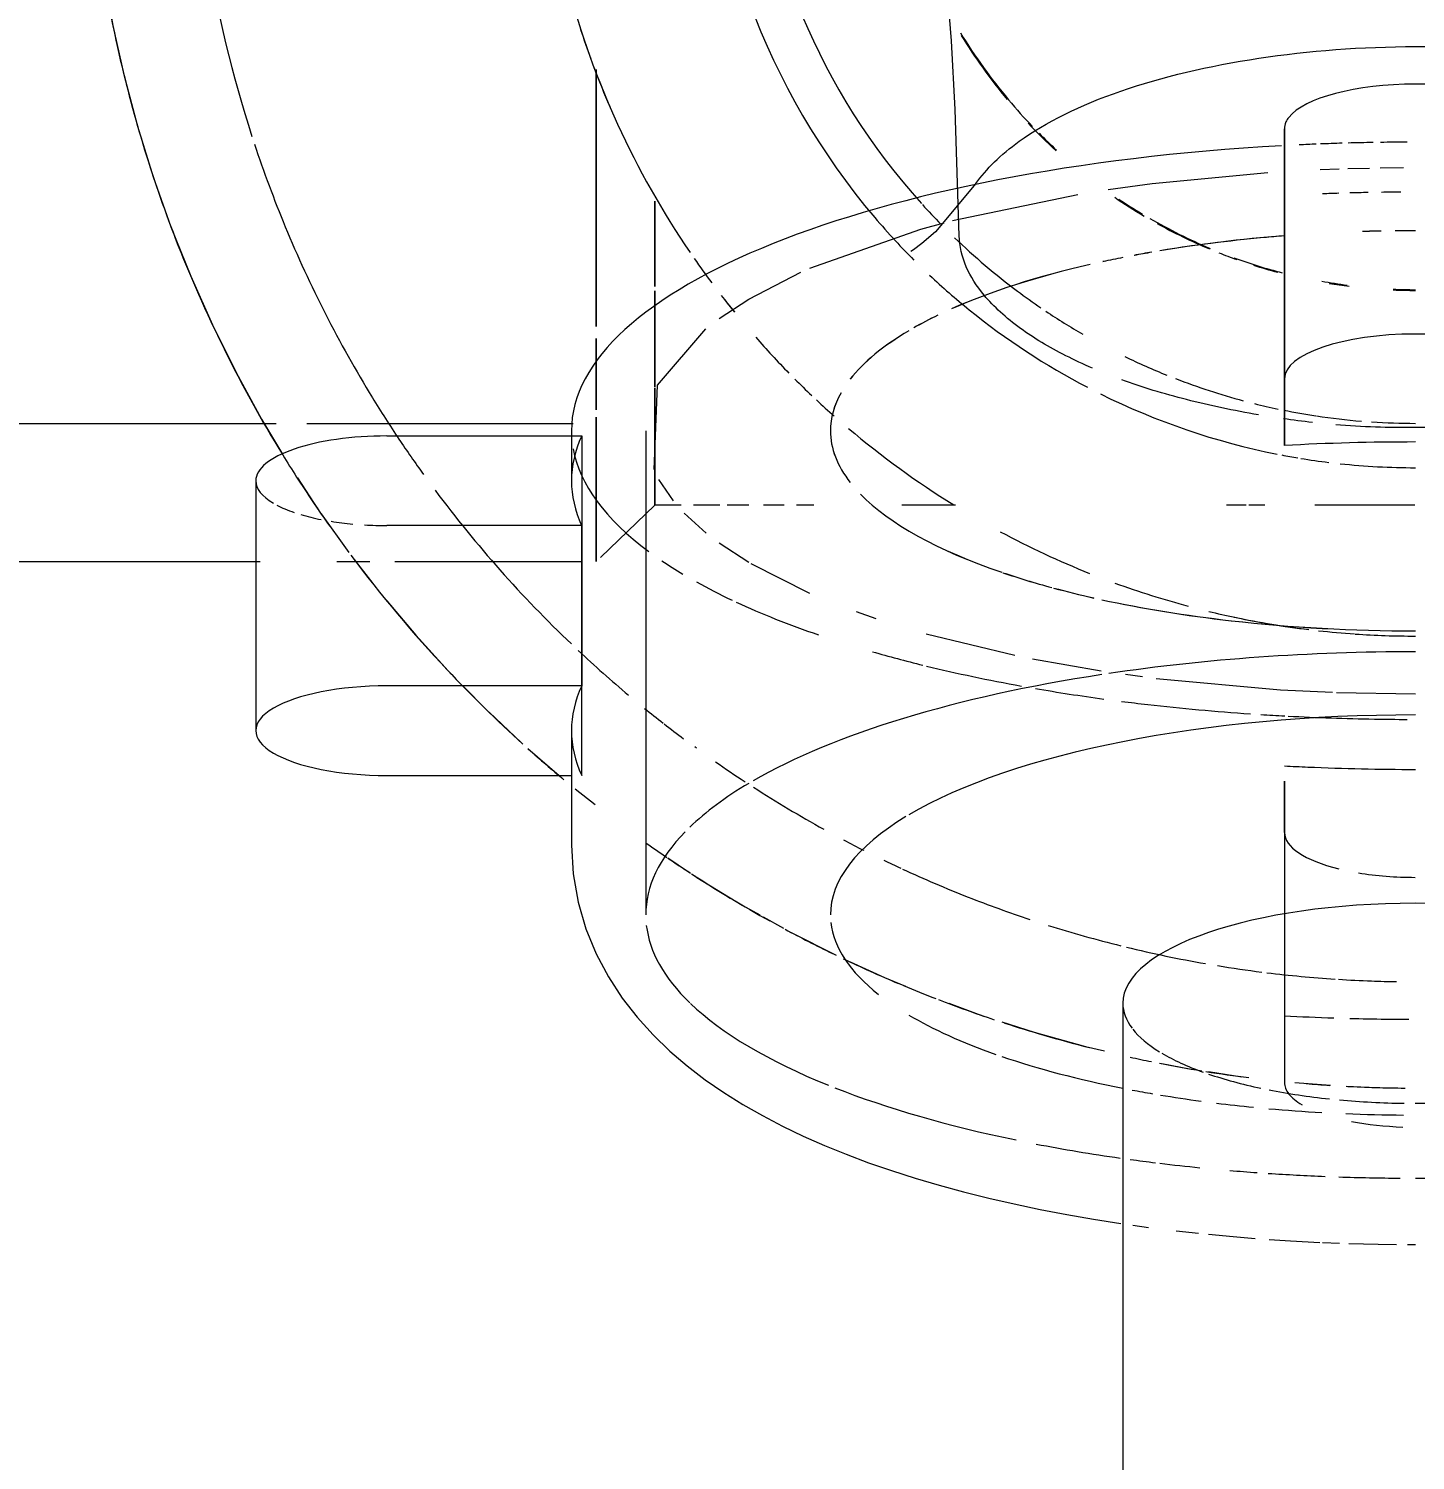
# Model space of a CAD drawing. Header units: metres. Extents: x -24.8 to 3.4, y -2.1 to 25.8.
# Drawn here: x -7.89866 to -7.87258, y 0.268 to 0.29492 of the extents above; entities that cross this region are included whole.
import ezdxf

# ---------------------------------------------------------------- set-up
doc = ezdxf.new("R2010")
doc.units = ezdxf.units.M
for name, color, linetype, lineweight in [('A-ANNO-DIMS', 7, 'Continuous', 5), ('A-ANNO-DIMS-25', 7, 'Continuous', 5), ('P-PIPE', 7, 'Continuous', 5), ('P-SANR-FIXT', 7, 'Continuous', 5)]:
    doc.layers.add(name, color=color, linetype=linetype, lineweight=lineweight)
doc.styles.add('Century Gothic_4', font='GOTHIC.TTF', dxfattribs={"height": 0.025})
doc.dimstyles.new('Setores_1_mm_1', dxfattribs={"dimscale": 0.3048, "dimtxt": 0.02610420674293815, "dimasz": 0.2604166666666666, "dimexe": 0.1968503937007874, "dimexo": 0.1230314960629921, "dimgap": 0.1435367454068242, "dimtad": 1, "dimrnd": 0.01, "dimzin": 0, "dimdsep": 46, "dimtxsty": 'Century Gothic_4', "dimblk1": 'OBLIQUE', "dimblk2": 'OBLIQUE', "dimsah": 1, "dimcen": 0.09, "dimazin": 0, "dimtfac": 1, "dimtdec": 4, "dimtix": 1, "dimtmove": 0, "dimatfit": 3, "dimfxl": 1, "dimtvp": 1, "dimtolj": 1, "dimtzin": 0, "dimarcsym": 2})

# ---------------------------------------------------------------- blocks, each defined once
blk = doc.blocks.new('Joelho 45_90 - Agua Fria_Soldavel - MEP - Tigre - Standard-V52-AA')
at = {"layer": 'P-PIPE', "color": 253, "true_color": 0xa6a6a6}
for p, q in [((33.41659645895918, 0.2941540494761463), (33.41659645895918, 0.2893226876040837)), ((33.41659645895918, 0.2893226876040835), (33.41659645895918, 0.2941540494761463)), ((33.41769645895918, 0.2900722207921411), (33.41769645895918, 0.2916792410051038)), ((33.41769645895918, 0.291679241005106), (33.41769645895918, 0.2900722207921431)), ((33.41769645895918, 0.2895611332482277), (33.41769645895918, 0.2899919817138033)), ((33.41769645895918, 0.2899919817138058), (33.41769645895918, 0.2895611332482297)), ((33.41659645895918, 0.289096226991282), (33.41659645895918, 0.2877545298028175)), ((33.41659645895918, 0.2877545298028172), (33.41659645895918, 0.2890962269912818)), ((33.41171480421773, 0.2849000000000016), (33.41233786012734, 0.2849000000000016))]:
    blk.add_line(p, q, dxfattribs=at)
at = {"layer": 'P-PIPE', "color": 254, "true_color": 0xdfdfdf}
for p, q in [((33.41769645895918, 0.2881796621759977), (33.41769645895918, 0.2895611332482277)), ((33.41769645895918, 0.2895611332482297), (33.41769645895918, 0.2881796621759981)), ((33.41659645895918, 0.2876178168882043), (33.41659645895918, 0.2849000000000008)), ((33.41659645895918, 0.2869230164028554), (33.41659645895918, 0.287617816888204)), ((33.41659645895918, 0.2849000000000004), (33.41659645895918, 0.2869230164028554)), ((33.41667766712655, 0.2849782551430873), (33.41769548120808, 0.2859590578034668)), ((33.41281064076404, 0.2849000000000016), (33.41632092354955, 0.2849000000000016))]:
    blk.add_line(p, q, dxfattribs=at)
at = {"layer": 'P-PIPE', "color": 7, "true_color": 0xf3f3f3}
for p, q in [((33.41769645895918, 0.2859600000000001), (33.41769645895918, 0.2881645454463929)), ((33.41769645895918, 0.2881645454463934), (33.41769645895918, 0.2859600000000003)), ((33.41892077521374, 0.2859600000000009), (33.41842253409374, 0.2859600000000009)), ((33.41946459408683, 0.2859600000000009), (33.41905638861263, 0.2859600000000009)), ((33.42012698910267, 0.2859600000000009), (33.41973754483029, 0.2859600000000009)), ((33.42068857188145, 0.2859600000000009), (33.42035749381651, 0.2859600000000009))]:
    blk.add_line(p, q, dxfattribs=at)
at = {"layer": 'P-PIPE', "color": 7, "true_color": 0xfafafa}
for p, q in [((33.42881574883734, 0.2859600000000009), (33.42844728088591, 0.2859600000000009)), ((33.42916642829694, 0.2859600000000009), (33.42886435600096, 0.2859600000000009))]:
    blk.add_line(p, q, dxfattribs=at)
at = {"layer": 'P-PIPE', "color": 7, "true_color": 0xfdfdfd}
blk.add_line((33.43198502048444, 0.2859600000000009), (33.43195072335933, 0.2859600000000009), dxfattribs=at)
at = {"layer": 'P-PIPE'}
blk.add_line((33.4038964589592, 0.2849000000000016), (33.41027749141438, 0.2849000000000016), dxfattribs=at)
at = {"layer": 'P-PIPE', "color": 7, "true_color": 0xf3f3f3, "flags": 128}
blk.add_lwpolyline([(33.41819230941513, 0.2859600000000009), (33.41785084343313, 0.2859600000000009), (33.4176964589592, 0.2859600000000009)], dxfattribs=at)
at = {"layer": 'P-PIPE', "color": 7, "true_color": 0xfafafa, "flags": 128}
for points in [[(33.42335010278751, 0.2859600000000009), (33.42287817484821, 0.2859600000000009), (33.42234104582667, 0.2859600000000009)], [(33.43195072335933, 0.2859600000000009), (33.4318936224519, 0.2859600000000009), (33.43181380911147, 0.2859600000000009), (33.43171141102233, 0.2859600000000009), (33.43158659199958, 0.2859600000000009), (33.43143955172704, 0.2859600000000009), (33.43127052543777, 0.2859600000000009), (33.43107978353779, 0.2859600000000009), (33.43086763117343, 0.2859600000000009), (33.43063440774324, 0.2859600000000009), (33.43038048635494, 0.2859600000000009), (33.43010627322858, 0.2859600000000009)]]:
    blk.add_lwpolyline(points, dxfattribs=at)
at = {"layer": 'P-PIPE', "color": 253, "true_color": 0xa6a6a6}
for centre, radius, start, end in [((33.43199645895919, 0.3000000000000003), 0.01249999999999812, 145.9886962483972, 222.0166726825062), ((33.43199645895918, 0.3000000000000003), 0.01650000000000498, 194.9999999999994, 214.2540362706084), ((33.43199645895918, 0.3000000000000009), 0.016500000000002, 197.9766967579425, 200.000000000002), ((33.43199645895918, 0.3000000000000009), 0.01649999999999443, 200.6284247987232, 203.3537822828753), ((33.43199645895918, 0.3000000000000003), 0.0165000000000037, 214.734845817306, 216.6915507749978)]:
    blk.add_arc(centre, radius, start, end, dxfattribs=at)
at = {"layer": 'P-PIPE', "color": 254, "true_color": 0xdfdfdf}
for centre, radius, start, end in [((33.43199645895919, 0.3000000000000003), 0.01250000000000118, 222.1360831662373, 224.4528378575899), ((33.43199645895918, 0.3000000000000003), 0.01649999999999611, 217.7189238219201, 219.0997700098823), ((33.43199645895918, 0.3000000000000009), 0.01649999999999595, 217.8997401072857, 219.1127801004623)]:
    blk.add_arc(centre, radius, start, end, dxfattribs=at)
at = {"layer": 'P-PIPE', "color": 7, "true_color": 0xf3f3f3}
for centre, radius, start, end in [((33.43199645895919, 0.3000000000000003), 0.01249999999999666, 226.1152426320847, 233.2373554509434), ((33.43199645895918, 0.3000000000000003), 0.01650000000000519, 221.2593565821869, 224.4493131726637), ((33.43199645895918, 0.3000000000000003), 0.01650000000000451, 224.999999999991, 226.5354890474518), ((33.43199645895918, 0.3000000000000003), 0.01650000000000734, 226.9621057190153, 228.5346232736026)]:
    blk.add_arc(centre, radius, start, end, dxfattribs=at)
at = {"layer": 'P-PIPE', "color": 7, "true_color": 0xfafafa}
for centre, radius, start, end in [((33.43199645895919, 0.3000000000000003), 0.01249999999999849, 233.2373554509474, 235.7230782671008), ((33.43199645895919, 0.3000000000000003), 0.01249999999999681, 236.2245998028882, 239.9999999999878), ((33.43199645895919, 0.3000000000000003), 0.01250000000000429, 244.0896678036624, 248.0629142058178), ((33.43199645895919, 0.3000000000000003), 0.01249999999999727, 248.8623541796533, 255.0000000000017), ((33.43199645895919, 0.3000000000000003), 0.01249999999999996, 256.005828638717, 258.0806150056916), ((33.43199645895919, 0.3000000000000003), 0.01249999999999894, 258.5795550755515, 261.3798156742999), ((33.43199645895919, 0.3000000000000003), 0.01250000000000347, 261.4484492120973, 265.3630028462251), ((33.43199645895918, 0.3000000000000003), 0.01650000000000299, 229.7573526448014, 238.2602028269336), ((33.43199645895919, 0.3000000000000003), 0.01250000000000284, 266.2259941677397, 269.9999999999996), ((33.43199645895918, 0.3000000000000003), 0.01649999999999934, 241.7698932882712, 248.2078982312268), ((33.43199645895918, 0.3000000000000003), 0.01650000000000156, 249.9799034672253, 254.9999999999813), ((33.43199645895918, 0.3000000000000003), 0.01649999999999056, 256.3860640343844, 258.1193587381529), ((33.43199645895918, 0.3000000000000009), 0.01649999999999557, 258.0773771844363, 260.0000000000053), ((33.43199645895918, 0.3000000000000003), 0.01649999999999536, 258.1326916146517, 263.0212177853245), ((33.43199645895918, 0.3000000000000009), 0.01650000000000081, 260.0606445024828, 262.8784923290004), ((33.43199645895918, 0.3000000000000003), 0.01649999999998726, 263.6659445032347, 266.0245992905492)]:
    blk.add_arc(centre, radius, start, end, dxfattribs=at)
at = {"layer": 'P-PIPE', "color": 7, "true_color": 0xfdfdfd}
blk.add_arc((33.43199645895918, 0.3000000000000003), 0.01649999999999085, 266.0748483709433, 269.9999999973349, dxfattribs=at)
blk = doc.blocks.new('Celite_One_Torneira de Parede para Tanque e Jardim_B5007CKCR3 - Torneira de parede - B5007CKCR3-765235-AA')
at = {"layer": 'P-SANR-FIXT'}
for p, q in [((33.42953326841754, 0.2930354517699468), (33.42953326841754, 0.2883369886660166)), ((33.42953326841753, 0.2883369886660174), (33.42953326841753, 0.2870836446383532)), ((33.41265675077364, 0.287262629947096), (33.41632092354953, 0.287262629947096)), ((33.41612874964176, 0.2873602182536214), (33.41612874964176, 0.2864205256328345)), ((33.41632092354953, 0.287262629947096), (33.41632092354953, 0.2825641668431665)), ((33.41752524268081, 0.2873590674740188), (33.41752524268081, 0.2782555791451754)), ((33.41019356023198, 0.2864201691649954), (33.41019356023198, 0.2817217060610673)), ((33.41632092354953, 0.2825641668431665), (33.41265675077363, 0.2825641668431665)), ((33.41612874964175, 0.2817220625289064), (33.41612874964175, 0.2795677191759879)), ((33.41265675077364, 0.2808792452789662), (33.41612874966309, 0.2808792452789663)), ((33.42649545558537, 0.2765949636187716), (33.42649545558537, 0.2507594920349466))]:
    blk.add_line(p, q, dxfattribs=at)
at = {"layer": 'P-SANR-FIXT', "color": 253, "true_color": 0xa6a6a6}
for p, q in [((33.42953326841753, 0.2917821077422826), (33.42953326841753, 0.2930354517699469)), ((33.42329125765717, 0.2913117920719155), (33.42564811532808, 0.2918042967209599)), ((33.42953326841753, 0.2870836446383532), (33.42953326841753, 0.2917821077422826)), ((33.41097538688717, 0.286475666445126), (33.41136306858645, 0.2858839381651325)), ((33.4114251555028, 0.2857969706163717), (33.41194406501209, 0.2850701139659479)), ((33.41632092354954, 0.2855777083828958), (33.41265675077363, 0.2855777083828957)), ((33.41201923014974, 0.284973264768884), (33.4123937355048, 0.2844907200138361)), ((33.41408607060671, 0.2825641668431671), (33.41453753358058, 0.2821078032254166)), ((33.4163212510795, 0.2808792452789663), (33.41632125107949, 0.2825641668431675)), ((33.41457879122552, 0.2820660977275202), (33.41519158828074, 0.2814943059866196)), ((33.41530988831317, 0.2813839220007384), (33.41589609851556, 0.2808792452789656)), ((33.41619681703246, 0.2806290514683057), (33.41657256642007, 0.2803308751104621)), ((33.42668286354077, 0.2724230743638764), (33.42697665750777, 0.2723816749883787)), ((33.42750183339189, 0.2723159437931194), (33.42791789750791, 0.2722702339154545)), ((33.43025006122431, 0.2720970953621483), (33.4305719508373, 0.2720848469840599)), ((33.43184861386475, 0.2720590287557681), (33.43199650645388, 0.2720587539478336))]:
    blk.add_line(p, q, dxfattribs=at)
at = {"layer": 'P-SANR-FIXT', "color": 254, "true_color": 0xdfdfdf}
for p, q in [((33.43020798494998, 0.2922711782036517), (33.43056138176, 0.292284771624028)), ((33.43072743346977, 0.2922901042181604), (33.43113372795339, 0.2923003282021139)), ((33.43133707687484, 0.2923039475319399), (33.43177522927601, 0.2923083705638824)), ((33.41804705162316, 0.286041491467422), (33.41777448063666, 0.2864441963249427)), ((33.41866161293223, 0.2854355963003557), (33.41824963868819, 0.2858119889108008)), ((33.41632125107949, 0.2825641668431675), (33.41632125107949, 0.2855777083828958)), ((33.41946332095909, 0.2848844042717932), (33.41890837311198, 0.2852467287255624)), ((33.42061132668596, 0.284302990828134), (33.41950764549973, 0.2848583338340801)), ((33.41793946556594, 0.2793317372014111), (33.41835128695257, 0.279055524650056)), ((33.41973410797693, 0.2782195681714817), (33.42011345478926, 0.2780069804481915)), ((33.42024806613779, 0.2779333344503302), (33.42110439780228, 0.2774974889455971))]:
    blk.add_line(p, q, dxfattribs=at)
at = {"layer": 'P-SANR-FIXT', "color": 7, "true_color": 0xfafafa}
for p, q in [((33.42185785855382, 0.2838260568056101), (33.42148667813464, 0.2839553340586649)), ((33.42446665020724, 0.2831325942301642), (33.42280098378436, 0.2835365627943586)), ((33.42608637684728, 0.2828412157084918), (33.42479759473565, 0.2830657152609533)), ((33.42686383674148, 0.2827311653721236), (33.42654372806689, 0.2827742876645504)), ((33.429462805709, 0.2824855657309099), (33.42712050802942, 0.2826987353897732)), ((33.4304354991888, 0.2824380479773972), (33.42946314698312, 0.2824855449913685)), ((33.43199645895916, 0.2824090986834618), (33.43051369657807, 0.2824352232988139)), ((33.41847739815647, 0.2813926091293851), (33.41844673304573, 0.2814149272890955)), ((33.42723231586455, 0.2754632199564143), (33.4277472803867, 0.2753637567502962)), ((33.4297296683476, 0.2751029788865659), (33.43040085449686, 0.2750553818252948)), ((33.43072709683586, 0.2750322464006191), (33.43172655603275, 0.275001456994258))]:
    blk.add_line(p, q, dxfattribs=at)
at = {"layer": 'P-SANR-FIXT', "color": 7, "true_color": 0xf3f3f3}
for p, q in [((33.42953535262063, 0.2807728929620849), (33.42953535262064, 0.2763603684145441)), ((33.42953535262064, 0.2798055993994931), (33.42953535262064, 0.2807728929620848)), ((33.42137227824387, 0.277374375060186), (33.42201297072405, 0.2770799222807127)), ((33.42201297072405, 0.2770799222807127), (33.42241177965916, 0.2769156185431995)), ((33.42322188340066, 0.2765949636187717), (33.42387655184824, 0.2763554000137696)), ((33.42953535262064, 0.2763603684145441), (33.42953535262064, 0.2751071362955637)), ((33.42810636828884, 0.2753091934036614), (33.42873586624074, 0.2752135412952165))]:
    blk.add_line(p, q, dxfattribs=at)
at = {"layer": 'P-SANR-FIXT', "flags": 128}
for points in [[(33.4069964589592, 0.3000000000000079), (33.40701645629268, 0.2990002666453444), (33.40707641630163, 0.298002132650779), (33.40717624306286, 0.2970071948177857), (33.40731577687481, 0.2960170448346522), (33.40749479451317, 0.2950332667301313), (33.4077130095879, 0.2940574343393281), (33.40797007300143, 0.2930911087859062), (33.40826557350714, 0.292135835984604), (33.40859903836726, 0.2911931441681309), (33.40896993410913, 0.2902645414422935), (33.40937766737871, 0.2893515133733593), (33.40982158588972, 0.2884555206114706), (33.41030097946726, 0.2875779965539149), (33.4106963518162, 0.2869184156228795)], [(33.42341848852311, 0.2910278161417985), (33.4233413793264, 0.2934037972168356), (33.42327443117306, 0.294695834483175), (33.42321215430405, 0.2954682205527345), (33.42319507270599, 0.2956183799485387), (33.42304760226986, 0.2959790354489549)], [(33.42373472142826, 0.2920073874880404), (33.42297068355936, 0.2911023675755101), (33.42271810065034, 0.2908816511960315), (33.42256177473535, 0.2907648946332573), (33.42250847357989, 0.290730104617121)], [(33.41612874964176, 0.2795677191759879), (33.41616035076986, 0.279026276745845), (33.41625287065742, 0.278498476907299), (33.41640010380752, 0.2779956657200152), (33.41659352255952, 0.2775254517912291), (33.41682409027773, 0.2770914509779433), (33.41708365034214, 0.2766939552796021), (33.41736564688183, 0.2763310040581311), (33.41766527137049, 0.2759994208962755), (33.41797926388141, 0.2756955991444264), (33.41830557687902, 0.2754159999190338), (33.4186430322121, 0.2751574166077122), (33.41899103152368, 0.2749170817315675), (33.41934933593333, 0.2746926810462428), (33.4197179093685, 0.2744823201424672), (33.42009681255613, 0.2742844713578209), (33.42048613425542, 0.2740979164177341), (33.4208859485224, 0.2739216924433544), (33.42129628953974, 0.2737550444887963), (33.42171713797644, 0.2735973853923094), (33.4221484147312, 0.2734482625776984), (33.42258997928239, 0.2733073309709698), (33.42304163082198, 0.2731743310751333), (33.42350311099579, 0.2730490712898189), (33.42397410750348, 0.2729314136729143), (33.42445425809341, 0.2728212624699685), (33.42494315467106, 0.2727185548594215), (33.42544034735716, 0.2726232534692896), (33.42594534840645, 0.2725353403110075), (33.4264576359444, 0.2724548118496076)]]:
    blk.add_lwpolyline(points, dxfattribs=at)
at = {"layer": 'P-SANR-FIXT', "color": 253, "true_color": 0xa6a6a6, "flags": 128}
for points in [[(33.42622159190725, 0.2918950051086561), (33.42704925341129, 0.2920085866236257), (33.42922101343535, 0.2922168233658189)], [(33.42061377641163, 0.2904156619668925), (33.42269755936718, 0.2911512042748972), (33.4231382701958, 0.2912720473095387)], [(33.41890661708655, 0.2894692810433019), (33.41946504510498, 0.289833967779024), (33.42044323280152, 0.29033970072344)], [(33.41768162606813, 0.2866329202099734), (33.41774543183409, 0.2882193780009837), (33.4186534932422, 0.2892751640426383)], [(33.41265675077364, 0.2841619134980248), (33.41320131573068, 0.2835153832007221), (33.41387555869068, 0.2827769638722465)], [(33.42810636828884, 0.272250628466302), (33.42856821193097, 0.2722067749262099), (33.42898173956424, 0.2721735390546779)], [(33.42924545558536, 0.2721543086529931), (33.42965170548211, 0.2721274710887607), (33.43019821697951, 0.2720990681127)], [(33.4307469994608, 0.2720781861238216), (33.4312973633989, 0.2720648370548059), (33.43164287793488, 0.2720611965104965)]]:
    blk.add_lwpolyline(points, dxfattribs=at)
at = {"layer": 'P-SANR-FIXT', "color": 254, "true_color": 0xdfdfdf, "flags": 128}
blk.add_lwpolyline([(33.4184506899398, 0.2789888541137334), (33.4184889013125, 0.2789632253798106), (33.41934095252838, 0.2784398943189256), (33.41966984910126, 0.2782555791451755)], dxfattribs=at)
at = {"layer": 'P-SANR-FIXT', "color": 7, "true_color": 0xf3f3f3, "flags": 128}
blk.add_lwpolyline([(33.42421928773999, 0.2762453112687958), (33.4248285787184, 0.2760496034927789), (33.42579207266789, 0.2757821224970518), (33.42615071629459, 0.2756978471612904)], dxfattribs=at)
at = {"layer": 'P-SANR-FIXT', "color": 254, "true_color": 0xdfdfdf}
for centre, radius, start, end in [((33.43199645895919, 0.3000000000000088), 0.02299999999999958, 179.9999999999999, 197.9999999999995), ((33.43199645895911, 0.3000000000000005), 0.01000000000000257, 211.3704770283642, 219.8587184789855), ((33.43199645895911, 0.3000000000000005), 0.01000000000000183, 223.2792411967779, 227.524945170909), ((33.43199645895919, 0.3000000000000088), 0.02299999999999686, 202.4999999999988, 211.5000000000017), ((33.43199645895919, 0.3000000000000087), 0.01333402012396506, 222.8458008911526, 224.9999999999998), ((33.43199645895919, 0.3000000000000087), 0.01333402012397302, 226.7657990821332, 231.0152561172922), ((33.43199645895919, 0.3000000000000088), 0.02299999999999916, 213.8054962832497, 215.823619418255), ((33.43199645895919, 0.3000000000000088), 0.02500000000000067, 211.5821105450512, 212.7123703633729), ((33.43199645895919, 0.3000000000000088), 0.02300000000000088, 216.7393563995725, 226.3714573530619), ((33.43199645895919, 0.3000000000000088), 0.02300000000000225, 226.8200403453913, 229.964342199297), ((33.43199645895919, 0.3000000000000088), 0.02500000000000009, 228.1549628867891, 230.1822108203173), ((33.43199645895919, 0.3000000000000088), 0.02500000000000303, 234.6563433439542, 235.7449136308704)]:
    blk.add_arc(centre, radius, start, end, dxfattribs=at)
at = {"layer": 'P-SANR-FIXT'}
for centre, radius, start, end in [((33.43199645895919, 0.3000000000000087), 0.01333402012396789, 179.9999999999999, 220.3257298695254), ((33.43199645895919, 0.3000000000000088), 0.02500000000000249, 192.553751117188, 201.1392669406519)]:
    blk.add_arc(centre, radius, start, end, dxfattribs=at)
at = {"layer": 'P-SANR-FIXT', "color": 253, "true_color": 0xa6a6a6}
for centre, radius, start, end in [((33.43199645895919, 0.3000000000000088), 0.02499999999999757, 182.1923636776394, 192.5537511171856), ((33.43199645895919, 0.3000000000000088), 0.02299999999999841, 198.3694294255815, 202.5000000000001), ((33.43199645895919, 0.3000000000000087), 0.01333402012396287, 220.3257298695148, 222.8458008911479), ((33.43199645895919, 0.3000000000000088), 0.02499999999999769, 201.1392669406482, 211.5821105450482), ((33.43199645895919, 0.3000000000000088), 0.02299999999999446, 211.499999999999, 213.8054962832443), ((33.43199645895919, 0.3000000000000088), 0.02499999999999842, 212.7123703633706, 215.2645991832084), ((33.43199645895919, 0.3000000000000088), 0.02499999999999358, 216.8077554977224, 223.2634791802282)]:
    blk.add_arc(centre, radius, start, end, dxfattribs=at)
at = {"layer": 'P-SANR-FIXT', "color": 7, "true_color": 0xf3f3f3}
for centre, radius, start, end in [((33.43199645895911, 0.3000000000000005), 0.009999999999994381, 211.3704770283756, 219.8587184790068), ((33.43199645895911, 0.3000000000000005), 0.00999999999999769, 223.2792411967943, 227.5249451709291), ((33.43199645895911, 0.3000000000000005), 0.00999999999999772, 235.573671110771, 239.3347212420097), ((33.43199645895911, 0.3000000000000005), 0.009999999999996319, 240.937531435124, 247.240448337085), ((33.43199645895911, 0.3000000000000005), 0.009999999999998718, 248.321798409382, 250.3719584356384), ((33.43199645895919, 0.3000000000000087), 0.01333402012397224, 231.0152561172906, 242.4561016808526), ((33.43199645895919, 0.3000000000000087), 0.01333402012397429, 243.6352799490135, 258.750000000043), ((33.43199645895919, 0.3000000000000087), 0.01333402012396886, 259.1387512673375, 260.4720084271302), ((33.43199645895919, 0.3000000000000087), 0.0133340201239663, 260.6966412599023, 262.9800611373061), ((33.43199645895919, 0.3000000000000087), 0.01333402012397054, 263.9028679687253, 269.9999999965822), ((33.43199645895919, 0.3000000000000088), 0.02499999999999744, 223.2634791802326, 227.8332337190093), ((33.43199645895919, 0.3000000000000088), 0.02300000000000544, 230.9445045752948, 232.043968290584), ((33.43199645895919, 0.3000000000000088), 0.02300000000000085, 232.1102908698082, 233.2606436004314), ((33.43199645895919, 0.3000000000000088), 0.02299999999999955, 235.0991916982199, 236.769777920266), ((33.43199645895919, 0.3000000000000088), 0.02299999999999745, 237.2385892638757, 241.0747801522154), ((33.43199645895919, 0.3000000000000088), 0.02500000000000644, 235.7895679076689, 236.9672705690426), ((33.43199645895919, 0.3000000000000088), 0.02499999999999953, 237.0097085182029, 240.9587737492984), ((33.43199645895919, 0.3000000000000088), 0.02500000000000127, 248.9763533178529, 251.5376298375396), ((33.43199645895919, 0.3000000000000088), 0.02500000000000189, 252.0000000000019, 253.7809355391063)]:
    blk.add_arc(centre, radius, start, end, dxfattribs=at)
at = {"layer": 'P-SANR-FIXT', "color": 7, "true_color": 0xfafafa}
for centre, radius, start, end in [((33.43199645895911, 0.3000000000000005), 0.009999999999987852, 235.5736711107788, 239.33472124202), ((33.43199645895911, 0.3000000000000005), 0.009999999999992003, 240.9375314351492, 247.2404483371139), ((33.43199645895911, 0.3000000000000005), 0.00999999999999456, 248.3217984094117, 250.3719584356693), ((33.43199645895911, 0.3000000000000005), 0.009999999999996477, 252.2630197639593, 254.9999999999761), ((33.43199645895911, 0.3000000000000005), 0.009999999999996493, 260.688082783164, 262.8622219226794), ((33.43199645895911, 0.3000000000000005), 0.009999999999999211, 267.6249328958232, 269.9999999959285), ((33.43199645895919, 0.3000000000000088), 0.02299999999999922, 244.2383946567955, 245.1230633499028), ((33.43199645895919, 0.3000000000000088), 0.02300000000000051, 245.2120751676615, 248.5523610149051), ((33.43199645895919, 0.3000000000000088), 0.0229999999999969, 248.5525769899235, 251.6305705744338), ((33.43199645895919, 0.3000000000000088), 0.02500000000000348, 241.6998084895422, 243.9952552541431), ((33.43199645895919, 0.3000000000000088), 0.02300000000000397, 252.5318609993107, 254.298369364559), ((33.43199645895919, 0.3000000000000088), 0.02299999999999945, 254.2986048334624, 256.0733789554201), ((33.43199645895919, 0.3000000000000088), 0.02300000000000055, 256.3354768555818, 260.1221104467589), ((33.43199645895919, 0.3000000000000088), 0.02299999999999804, 260.6942011345229, 262.7922762187163), ((33.43199645895919, 0.3000000000000088), 0.02499999999999979, 245.8002406013344, 247.1212629482107), ((33.43199645895919, 0.3000000000000088), 0.02300000000000251, 263.032877798553, 266.2404020845881), ((33.43199645895919, 0.3000000000000088), 0.02299999999999721, 266.3923264301873, 267.9443376949652), ((33.43199645895919, 0.3000000000000088), 0.02500000000000277, 247.3513614507727, 248.860803110185), ((33.43199645895919, 0.3000000000000088), 0.02299999999999871, 267.944628136011, 269.1172091958022), ((33.43199645895919, 0.3000000000000088), 0.02499999999999493, 253.780935539102, 255.8009688268346), ((33.43199645895919, 0.3000000000000088), 0.0249999999999991, 267.0149634482449, 269.5563748331928)]:
    blk.add_arc(centre, radius, start, end, dxfattribs=at)
at = {"layer": 'P-SANR-FIXT', "color": 7, "true_color": 0xfdfdfd}
for centre, radius, start, end in [((33.43199645895911, 0.3000000000000005), 0.009999999999994333, 252.2630197639947, 255.0000000000124), ((33.43199645895911, 0.3000000000000005), 0.009999999999991717, 260.6880827831999, 262.8622219227165), ((33.43199645895911, 0.3000000000000005), 0.009999999999996447, 267.6249328958501, 269.9999999959964), ((33.43199645895919, 0.3000000000000088), 0.02299999999999701, 242.1270311985496, 243.1945884396818), ((33.43199645895919, 0.3000000000000088), 0.02500000000000217, 244.5131209992074, 245.8002406013364), ((33.43199645895919, 0.3000000000000088), 0.02500000000000481, 257.6194876951487, 258.5499927555812), ((33.43199645895919, 0.3000000000000088), 0.02500000000000226, 258.8996945456408, 260.7578465625403), ((33.43199645895919, 0.3000000000000088), 0.02500000000000136, 260.9362095494846, 262.8030875991951), ((33.43199645895919, 0.3000000000000088), 0.02499999999999358, 265.2932953636662, 266.3055403803121)]:
    blk.add_arc(centre, radius, start, end, dxfattribs=at)
at = {"layer": 'P-SANR-FIXT'}
for centre, major_axis, ratio, start_param, end_param in [((33.43199645895919, 0.2930354517699469), (0.002463190541665195, 0), 0.3420201433262353, 0.2617993877983275, 2.879793265790719), ((33.43199645895919, 0.2930354517699469), (0.00246319054166122, 0), 0.3420201433267625, 2.984224029429241, 3.141592653589793), ((33.43199746233303, 0.287360218253623), (0.01586871269128975, 0), 0.3420201433257478, 1.730146836061889, 3.141592653589793), ((33.43199645895919, 0.2883369886660174), (0.002463190541675431, 0), 0.3420201433247893, 0, 3.141592653589793), ((33.41265675077363, 0.2864201691649959), (0.002463190541668325, 0), 0.3420201433257759, 1.570796326792012, 3.141592653589853), ((33.43199746233303, 0.2817220625289076), (0.01586871269128948, 0), 0.3420201433257528, 1.570853455209078, 1.72671360419646), ((33.41265675077363, 0.2817217060610664), (0.002463190541668325, 0), 0.3420201433257759, 1.570796326794897, 4.712388980387568), ((33.43199746233303, 0.2817220625289076), (0.01586871269129211, 0), 0.3420201433256946, 2.985805866538886, 3.141592653589818), ((33.43199545558536, 0.2765949636187721), (-0.005500000000004945, 6.262028955129311e-17), 0.3420201433253907, 3.141592653589851, 6.283185307179592)]:
    blk.add_ellipse(centre, major_axis=major_axis, ratio=ratio, start_param=start_param, end_param=end_param, dxfattribs=at)
at = {"layer": 'P-SANR-FIXT', "color": 254, "true_color": 0xdfdfdf}
for centre, major_axis, ratio, start_param, end_param in [((33.43199645895919, 0.2930354517699469), (0.002463190541675808, 0), 0.3420201433247472, 2.879793265789631, 2.984224029428329), ((33.43199746233303, 0.2873589790041715), (0.01099999999998984, 0), 0.3420201433260163, 1.629512390766475, 1.661178067224626), ((33.43199746233303, 0.287360218253623), (0.01099999999999693, 0), 0.342020143325796, 1.629512390766437, 1.66116383250275), ((33.43199746233303, 0.2873589790041715), (0.01099999999999984, 0), 0.3420201433257067, 1.57088859303396, 1.605285281888856), ((33.43199746233303, 0.287360218253623), (0.01099999999999984, 0), 0.3420201433257067, 1.57088859303396, 1.605269819490037), ((33.43199746233303, 0.287360218253623), (0.0109999999999994, 0), 0.3420201433257174, 1.797393554298202, 2.022925301633552), ((33.43199746233303, 0.2873589790041715), (0.01099999999999752, 0), 0.3420201433257735, 1.832595714593613, 2.02290922694227), ((33.43199746233303, 0.2873589790041715), (0.0109999999999994, 0), 0.3420201433257162, 1.797393554298201, 1.832595714593571), ((33.43199746233303, 0.287360218253623), (0.01099999999999992, 0), 0.3420201433257033, 2.094395102393027, 2.134241873078315), ((33.43199746233303, 0.2873589790041715), (0.01099999999999377, 0), 0.3420201433258946, 2.094395102393269, 2.13424187307856), ((33.43199746233303, 0.2873589790041715), (0.01099999999999615, 0), 0.3420201433258171, 2.038127848022836, 2.072383486665458), ((33.43199746233303, 0.287360218253623), (0.01099999999999832, 0), 0.3420201433257541, 2.038203920428968, 2.072352875153138), ((33.43199746233303, 0.287360218253623), (0.01100000000000106, 0), 0.3420201433256689, 2.160294515590656, 2.48636522258856), ((33.43199746233303, 0.2873589790041715), (0.01100000000000106, 0), 0.342020143325666, 2.160294515590652, 2.486365222588545), ((33.43199746233303, 0.2873589790041715), (0.01099999999999744, 0), 0.3420201433257699, 2.525391095657343, 2.601166035118637), ((33.43199746233303, 0.287360218253623), (0.01099999999999753, 0), 0.3420201433257676, 2.525431281132679, 2.601099995679979), ((33.43199746233303, 0.287360218253623), (0.01099999999999377, 0), 0.3420201433258834, 2.617993877991471, 2.879793265790592), ((33.43199746233303, 0.2873589790041715), (0.01099999999999377, 0), 0.3420201433258815, 2.617993877991456, 2.879793265790758), ((33.43199746233303, 0.287360218253623), (0.01099999999999763, 0), 0.3420201433257652, 2.950853083570885, 3.141592653589793), ((33.43199746233303, 0.2873589790041715), (0.0109999999999964, 0), 0.3420201433258046, 2.950796881809246, 3.141592653589778), ((33.43199746233303, 0.287360218253623), (0.01099999999999568, 0), 0.3420201433258275, 3.141592653589793, 3.403392041388862), ((33.43199746233303, 0.2873589790041715), (0.01099999999998857, 0), 0.3420201433260434, 3.141592653589793, 3.403392041388718), ((33.43199746233303, 0.2873589790041715), (0.01100000000000263, 0), 0.3420201433256043, 3.464036005432114, 3.92699081698753), ((33.43199746233303, 0.287360218253623), (0.01100000000000096, 0), 0.3420201433256581, 3.464108335602085, 3.926990816987451), ((33.43199746233303, 0.287360218253623), (0.01586871269129526, 0), 0.3420201433256237, 3.609058152925565, 3.661466138620443), ((33.43199746233303, 0.287360218253623), (0.0109999999999949, 0), 0.3420201433258493, 3.929977280557494, 4.041873001615526), ((33.43199746233303, 0.2873589790041715), (0.01099999999999705, 0), 0.3420201433257799, 3.930013700481028, 4.041840628501881), ((33.43199746233303, 0.287360218253623), (0.01586871269129425, 0), 0.3420201433256448, 3.692873322899404, 3.769211876731394), ((33.43199746233303, 0.2873589790041715), (0.01100000000000353, 0), 0.3420201433255797, 4.045515526067589, 4.130693129444752), ((33.43199746233303, 0.287360218253623), (0.0110000000000002, 0), 0.3420201433256814, 4.045805570686302, 4.130663882034861), ((33.43199746233303, 0.287360218253623), (0.01586871269129708, 0), 0.3420201433255882, 3.777194280101696, 3.926956151447362), ((33.43199746233303, 0.2873589790041715), (0.01100000000000035, 0), 0.3420201433256785, 4.146422246225697, 4.392128216429262), ((33.43199746233303, 0.287360218253623), (0.01099999999999817, 0), 0.3420201433257512, 4.146964881723139, 4.392175659854805), ((33.43199746233303, 0.2873589790041715), (0.01100000000000485, 0), 0.3420201433255384, 4.392585016078285, 4.712296714145621), ((33.43199746233303, 0.287360218253623), (0.01099999999999973, 0), 0.3420201433257025, 4.392631741387662, 4.71229671414562), ((33.43199746233304, 0.278255579145177), (0.01100000000000148, 0), 0.3420201433256481, 4.207085755640845, 4.24651795545443), ((33.43199746233304, 0.278255579145177), (0.01100000000000555, 0), 0.3420201433255217, 4.207085755641016, 4.246517955454586), ((33.43199746233304, 0.278255579145177), (0.01099999999999589, 0), 0.3420201433258263, 4.261306184164013, 4.337228534128528), ((33.43199746233304, 0.278255579145177), (0.01100000000000056, 0), 0.34202014332568, 4.261306184164769, 4.337228534128679), ((33.43199746233304, 0.278255579145177), (0.01099999999999983, 0), 0.3420201433256977, 4.365382532468099, 4.432205341798494), ((33.43199746233304, 0.278255579145177), (0.01100000000000841, 0), 0.3420201433254321, 4.365382532468352, 4.432205341798705), ((33.43199746233304, 0.278255579145177), (0.01099999999999766, 0), 0.3420201433257631, 4.459325658066421, 4.551690239167433), ((33.43199746233304, 0.278255579145177), (0.0110000000000094, 0), 0.3420201433253966, 4.45932565806668, 4.551690239167602), ((33.43199746233304, 0.278255579145177), (0.01099999999999814, 0), 0.3420201433257546, 4.593019678134237, 4.692125442891514), ((33.43199746233304, 0.278255579145177), (0.01100000000000126, 0), 0.3420201433256547, 4.593019678134271, 4.692125442891521), ((33.43199746233304, 0.278255579145177), (0.01447221965223471, 0), 0.3420201433257388, 4.332913522690042, 4.368004212299711), ((33.43199746233304, 0.278255579145177), (0.01447221965222948, 0), 0.342020143325862, 4.374126095791228, 4.428663131612419), ((33.43199746233304, 0.278255579145177), (0.01447221965223252, 0), 0.3420201433257888, 4.468964690681871, 4.505463862643344), ((33.43199746233304, 0.278255579145177), (0.01447221965223359, 0), 0.3420201433257655, 4.520040629922021, 4.594832711869836), ((33.43199746233304, 0.278255579145177), (0.01447221965223238, 0), 0.342020143325789, 4.612754876932937, 4.692436807996391), ((33.43199545558536, 0.278255579145177), (0.01447221965222802, 0), 0.3420201433258928, 4.71245831135688, 4.792368386408258)]:
    blk.add_ellipse(centre, major_axis=major_axis, ratio=ratio, start_param=start_param, end_param=end_param, dxfattribs=at)
at = {"layer": 'P-SANR-FIXT', "color": 253, "true_color": 0xa6a6a6}
for centre, major_axis, ratio, start_param, end_param in [((33.43199746233303, 0.287360218253623), (0.01586871269129086, 0), 0.3420201433257233, 1.688517704233564, 1.708806365695316), ((33.43199746233303, 0.287360218253623), (0.01586871269129169, 0), 0.3420201433257049, 1.657800251484829, 1.683492625239173), ((33.43199746233303, 0.287360218253623), (0.01586871269128501, 0), 0.34202014332585, 1.621037332841467, 1.650503116395555), ((33.43199746233303, 0.287360218253623), (0.0158687126912878, 0), 0.3420201433257926, 1.580455929051734, 1.612086019674347), ((33.43199746233303, 0.2864205256328372), (0.01586871269129355, 0), 0.3420201433256618, 1.626849046230046, 1.648549891182761), ((33.43199746233303, 0.2864205256328372), (0.01586871269129709, 0), 0.3420201433255876, 1.588160283731267, 1.611075035954637), ((33.43199746233303, 0.2864205256328372), (0.01586871269129326, 0), 0.3420201433256699, 1.661557881855138, 1.680925524750737), ((33.43199746233303, 0.2864205256328372), (0.01586871269129375, 0), 0.3420201433256587, 2.985805866538879, 3.141592653589818), ((33.43199746233303, 0.287360218253623), (0.01586871269128793, 0), 0.3420201433257824, 3.204071044836821, 3.573104218537288), ((33.41265675077363, 0.2864201691649959), (0.002463190541672516, 0), 0.3420201433251994, 3.141592653589853, 3.665191429187445), ((33.43199746233303, 0.2864205256328372), (0.01586871269129433, 0), 0.3420201433256485, 3.141659138490798, 3.29724723515015), ((33.41265675077363, 0.2864201691649959), (0.002463190541669219, 0), 0.3420201433256526, 3.715899669850486, 3.926990816987235), ((33.41265675077363, 0.2864201691649959), (0.002463190541666362, 0), 0.3420201433260621, 3.997388959240285, 4.188790204787304), ((33.41265675077363, 0.2864201691649959), (0.002463190541658332, 0), 0.3420201433271607, 4.273117359140599, 4.450589592585722), ((33.41265675077363, 0.2864201691649959), (0.002463190541668325, 0), 0.3420201433257759, 4.542396587445249, 4.712388980384683), ((33.43199746233304, 0.278255579145177), (-0.01447221965223523, 1.286277485901222e-15), 0.3420201433257287, 4.712458311464926, 5.122114421606891), ((33.43199746233304, 0.278255579145177), (0.01447221965223875, 0), 0.342020143325644, 1.990186361851256, 2.60696147627104), ((33.43199746233304, 0.278255579145177), (-0.01100000000000356, 3.417717980931944e-15), 0.3420201433255902, 4.712481599658952, 5.759586531582229), ((33.43199746233304, 0.278255579145177), (0.01100000000000252, 0), 0.3420201433256199, 1.570888946069057, 2.617993877991784), ((33.43199746233303, 0.2817220625289076), (0.01586871269129314, 0), 0.3420201433256729, 3.141659138490777, 3.297512410442776), ((33.43199746233304, 0.278255579145177), (0.01447221965224211, 0), 0.3420201433255629, 2.618016988351518, 2.80151030397218), ((33.43199746233304, 0.278255579145177), (0.01100000000000906, 0), 0.3420201433254142, 2.627797500403459, 3.141592653589793), ((33.43199746233304, 0.278255579145177), (-0.01100000000000279, 2.750918032341665e-15), 0.3420201433256116, 5.769390153994083, 6.283185307180319), ((33.43199746233304, 0.278255579145177), (0.01447221965224066, 0), 0.342020143325597, 2.820124123377481, 3.141592653589793), ((33.43199746233304, 0.278255579145177), (0.01099999999999973, 0), 0.3420201433256991, 3.180032145888335, 3.550317033712957), ((33.43199746233304, 0.278255579145177), (0.0110000000000102, 0), 0.3420201433253813, 3.180032145888371, 3.55031703371331), ((33.43199746233304, 0.278255579145177), (0.01447221965224157, 0), 0.3420201433255727, 3.181152219862728, 3.481675003207587), ((33.43199746233304, 0.278255579145177), (0.01447221965223765, 0), 0.3420201433256679, 3.484705271015925, 3.845158833822402), ((33.43199545558536, 0.2765949636187721), (0.005500000000006194, 0), 0.3420201433253124, 3.141592653589816, 3.393883251036506), ((33.43199746233304, 0.278255579145177), (0.01099999999999637, 0), 0.3420201433258094, 3.665191429187892, 3.912273926840066), ((33.43199746233304, 0.278255579145177), (0.01100000000000446, 0), 0.3420201433255598, 3.665191429188208, 3.912273926840431), ((33.43199545558536, 0.2765949636187721), (0.005500000000010722, 0), 0.3420201433250307, 3.40339204138911, 3.646776275466321), ((33.43199746233304, 0.278255579145177), (0.01100000000000134, 0), 0.3420201433256536, 3.926990816987012, 4.188559596773602), ((33.43199746233304, 0.278255579145177), (0.0110000000000062, 0), 0.3420201433255036, 3.926990816987242, 4.188559596773807), ((33.43199545558536, 0.2765949636187721), (0.005500000000013294, 0), 0.3420201433248675, 3.665191429188439, 3.900822415917989), ((33.43199545558536, 0.2765949636187721), (0.005500000000005173, 0), 0.3420201433253754, 3.926990816987408, 4.156520775876132), ((33.43199746233304, 0.278255579145177), (0.01447221965223491, 0), 0.3420201433257339, 3.858102605148108, 4.166899433017107), ((33.43199545558536, 0.2765949636187721), (0.005500000000005007, 0), 0.3420201433253838, 4.188790204785831, 4.414292829495615), ((33.43199545558536, 0.2765949636187721), (0.005500000000006181, 0), 0.3420201433253133, 4.450589592585059, 4.674453378420917), ((33.43199545558536, 0.2765949636187721), (0.005499999999999212, 0), 0.3420201433257465, 4.712388980384683, 4.9371799351149), ((33.43199746233304, 0.278255579145177), (0.01447221965223143, 0), 0.3420201433258154, 4.19716287033596, 4.318856681490449)]:
    blk.add_ellipse(centre, major_axis=major_axis, ratio=ratio, start_param=start_param, end_param=end_param, dxfattribs=at)
at = {"layer": 'P-SANR-FIXT', "color": 7, "true_color": 0xfafafa}
for centre, major_axis, ratio, start_param, end_param in [((33.43199746233303, 0.287360218253623), (0.0158687126912896, 0), 0.3420201433257449, 4.013711217748959, 4.089193807363773), ((33.43199746233303, 0.287360218253623), (0.01586871269129212, 0), 0.342020143325694, 4.09434851627746, 4.226758286339406), ((33.43199746233303, 0.287360218253623), (0.01586871269129474, 0), 0.3420201433256365, 4.245284746973072, 4.334298565716397), ((33.43199746233303, 0.287360218253623), (0.01586871269129403, 0), 0.3420201433256487, 4.356721633534288, 4.389816927644558), ((33.43199746233303, 0.287360218253623), (0.01586871269130166, 0), 0.3420201433254854, 4.389835378714802, 4.515593946332078), ((33.43199746233303, 0.287360218253623), (0.01586871269129384, 0), 0.3420201433256569, 4.528282889873913, 4.55716354101475), ((33.43199746233303, 0.287360218253623), (0.01586871269128912, 0), 0.3420201433257554, 4.560865916736181, 4.663738535805191), ((33.43199854316231, 0.2751071362955637), (0.002463190541667035, 0), 0.3420201433259582, 3.403392041389063, 3.665191429186485)]:
    blk.add_ellipse(centre, major_axis=major_axis, ratio=ratio, start_param=start_param, end_param=end_param, dxfattribs=at)
at = {"layer": 'P-SANR-FIXT', "color": 7, "true_color": 0xf3f3f3}
for centre, major_axis, ratio, start_param, end_param in [((33.43199746233303, 0.287360218253623), (0.01586871269129197, 0), 0.3420201433256967, 4.6637385358052, 4.702735067306146), ((33.43199746233303, 0.2864205256328372), (0.0158687126912883, 0), 0.3420201433257791, 4.556604654784535, 4.584707998601151), ((33.43199746233303, 0.2864205256328372), (-0.01586871269128849, 1.49143842141733e-15), 0.3420201433257756, 1.443132762065103, 1.57072587016707), ((33.43199854316231, 0.2798055993994932), (0.002463190541667796, 0), 0.3420201433258624, 3.141592653589793, 4.086736235049981), ((33.43199854316231, 0.2798055993994932), (0.002463190541672212, 0), 0.3420201433252528, 4.261902645835643, 4.711212465144361), ((33.43199746233303, 0.2817220625289076), (0.01586871269129416, 0), 0.34202014332565, 4.556604654784591, 4.61563534370711), ((33.43199746233303, 0.2817220625289076), (0.01586871269129279, 0), 0.3420201433256808, 4.634462152044537, 4.677202182758347), ((33.43199746233303, 0.2817220625289076), (0.01586871269129559, 0), 0.3420201433256203, 4.677206925125267, 4.704704836754971), ((33.43199854316231, 0.2751071362955637), (0.002463190541668325, 0), 0.3420201433257759, 3.141592653589853, 3.403392041389197), ((33.43199854316231, 0.2751071362955637), (0.002463190541670845, 0), 0.3420201433254379, 4.203431606435569, 4.616305560918745)]:
    blk.add_ellipse(centre, major_axis=major_axis, ratio=ratio, start_param=start_param, end_param=end_param, dxfattribs=at)
at = {"layer": 'P-SANR-FIXT', "color": 253, "true_color": 0xa6a6a6}
blk.add_open_spline([(33.42344590032216, 0.2948402520335285), (33.42371332268492, 0.2943978667765719), (33.42414781392817, 0.293796188711733), (33.42464173435171, 0.2932440367840724), (33.42479595012535, 0.293082663606164)], degree=3, knots=[-0.3272565359485154, -0.3272565359485154, -0.3272565359485154, -0.3272565359485154, -0.2777777777777778, -0.2564177914680567, -0.2564177914680567, -0.2564177914680567, -0.2564177914680567], dxfattribs=at)
at = {"layer": 'P-SANR-FIXT'}
for points, knots in [([(33.42373456066128, 0.2920073259381632), (33.42392413511454, 0.2922839810878932), (33.42458375256847, 0.2929297351748432), (33.42634352371967, 0.2938060981580667), (33.42899301788245, 0.2944300887721465), (33.43099286521955, 0.2945841516218793), (33.43199645895923, 0.2945851513896437)], [0.5881022135084991, 0.5881022135084991, 0.5881022135084991, 0.5881022135084991, 0.6666666666666666, 0.7777777777777777, 0.8888888888888888, 1, 1, 1, 1]), ([(33.43199645895923, 0.2945851513896436), (33.43300005269889, 0.2945841516218767), (33.43499990003598, 0.2944300887721396), (33.43764939419876, 0.2938060981580545), (33.43940916534992, 0.2929297351748336), (33.44006878280384, 0.2922839810878885), (33.44025835725711, 0.2920073259381633)], [0, 0, 0, 0, 0.1111111111111111, 0.2222222222222222, 0.3333333333333333, 0.4118977864902982, 0.4118977864902982, 0.4118977864902982, 0.4118977864902982])]:
    blk.add_open_spline(points, degree=3, knots=knots, dxfattribs=at)
at = {"layer": 'P-SANR-FIXT', "color": 253, "true_color": 0xa6a6a6}
blk.add_open_spline([(33.4249212926246, 0.2929538151028437), (33.42502802784823, 0.2928460351447831), (33.42513718913857, 0.2927406950255295), (33.42524873906653, 0.2926379875431414)], degree=3, dxfattribs=at)
at = {"layer": 'P-SANR-FIXT', "color": 254, "true_color": 0xdfdfdf}
for points in [[(33.42642052606642, 0.2917167899976659), (33.4265665531746, 0.2916190915031228), (33.42671528148201, 0.2915251316458921), (33.42686648808034, 0.2914348945848049)], [(33.42700497789415, 0.2913536827637469), (33.42737081086284, 0.2911429005570784), (33.42775048121658, 0.2909534606648412), (33.42813715956839, 0.2907898664630998)], [(33.42355342248273, 0.2904421659168476), (33.42346913155922, 0.290636115755841), (33.42342440417575, 0.290832258138607), (33.42341938288801, 0.2910281266010436)], [(33.42388897674459, 0.2899093754035486), (33.42374423496309, 0.2900836121942147), (33.42363174789538, 0.2902619424652617), (33.42355342248273, 0.2904421659168475)]]:
    blk.add_open_spline(points, degree=3, dxfattribs=at)
at = {"layer": 'P-SANR-FIXT', "color": 7, "true_color": 0xf3f3f3}
for points in [[(33.4285815971823, 0.2906144596098643), (33.42888254160861, 0.290504205741773), (33.42918609655786, 0.2904102768370661), (33.42949419460357, 0.2903314836085379)], [(33.43023777632704, 0.2901718058290815), (33.43039604259786, 0.2901440540356755), (33.43055582832599, 0.290119850046348), (33.43071705298755, 0.2900992434147325)], [(33.43157641604089, 0.2900243680344974), (33.4317155346604, 0.2900177797929712), (33.43185556476139, 0.2900137786072154), (33.43199645895919, 0.2900123936373074)], [(33.43005993850743, 0.287515984633375), (33.42987728026372, 0.2875363693706762), (33.42969609926639, 0.2875597215247815), (33.42951680971134, 0.2875856606407579)], [(33.43199645895919, 0.2874212919200083), (33.43149394264643, 0.2874140872786584), (33.43099207115751, 0.2874319516673342), (33.43049839555302, 0.2874731659174115)], [(33.43349452236537, 0.2874731659174113), (33.43300084676088, 0.2874319516673342), (33.43249897527196, 0.2874140872786584), (33.43199645895919, 0.2874212919200083)]]:
    blk.add_open_spline(points, degree=3, dxfattribs=at)
for points, knots in [([(33.42592731190258, 0.2885368520182186), (33.42575189964835, 0.2886128154234587), (33.42524927267653, 0.2888474771453303), (33.4245041888292, 0.2892943109009479), (33.42406838431338, 0.2896934087442978), (33.42388897674459, 0.2899093754035486)], [0.25, 0.25, 0.25, 0.25, 0.2777777777777778, 0.3333333333333333, 0.3948302152225691, 0.3948302152225691, 0.3948302152225691, 0.3948302152225691]), ([(33.42904985961466, 0.2876595988374276), (33.42858047900088, 0.2877402533958878), (33.42790055673967, 0.2878853709040503), (33.42706132991295, 0.2881155253600792), (33.42666663565489, 0.2882474925466478), (33.42647632099811, 0.2883173374615515)], [0.1111111111111111, 0.1111111111111111, 0.1111111111111111, 0.1111111111111111, 0.1666666666666667, 0.1944444444444444, 0.2222222222222222, 0.2222222222222222, 0.2222222222222222, 0.2222222222222222])]:
    blk.add_open_spline(points, degree=3, knots=knots, dxfattribs=at)
blk = doc.blocks.new('DIMBLOCK35-AA')
at = {"layer": 'A-ANNO-DIMS-25', "lineweight": 25}
for p, q in [((-8.13897117524504, 0.3000000000000004), (-8.178658675245039, 0.3396875000000004)), ((-8.13897117524504, 0.3000000000000004), (-8.099283675245033, 0.2603125000000004)), ((-8.138971175245032, -1.082867129298394e-15), (-8.178658675245032, 0.03968749999999897)), ((-8.138971175245032, -1.082867129298394e-15), (-8.099283675245033, -0.03968750000000113))]:
    blk.add_line(p, q, dxfattribs=at)
at = {"layer": 'A-ANNO-DIMS-25'}
for p, q in [((-8.138971175245047, 0.3000000000000004), (-8.198971175245049, 0.3000000000000003)), ((-8.138971175245032, -1.082867129298394e-15), (-8.13897117524504, 0.3000000000000004)), ((-8.138971175245047, 0.3000000000000004), (-8.045583984209287, 0.3000000000000005)), ((-8.138971175245047, -1.393050587866138e-15), (-8.198971175245042, -1.451929565706915e-15)), ((-8.138971175245047, -1.393050587866138e-15), (-7.935083984209292, -1.1929727644826e-15))]:
    blk.add_line(p, q, dxfattribs=at)
at = {"layer": 'A-ANNO-DIMS-25', "color": 0, "insert": (-8.214765167540754, 0.09489111909824104), "char_height": 0.025, "width": 0.1322613141642199, "attachment_point": 1, "rotation": 90, "line_spacing_factor": 0.9845015114479526, "style": 'Century Gothic_4'}
blk.add_mtext('0,30 m', dxfattribs=at)
blk = doc.blocks.new('_Oblique')
at = {"color": 0, "linetype": 'ByBlock', "lineweight": -2}
blk.add_line((-0.5, -0.5), (0.5, 0.5), dxfattribs=at)

msp = doc.modelspace()

# ---------------------------------------------------------------- linework, layer by layer
at = {"layer": 'P-PIPE'}
msp.add_line((-8.008083984209271, 0.2875), (-7.894001987494235, 0.2875), dxfattribs=at)
at = {"layer": 'P-PIPE', "color": 253, "true_color": 0xa6a6a6}
msp.add_line((-7.893424295467931, 0.2875), (-7.888420318065648, 0.2875), dxfattribs=at)

# ---------------------------------------------------------------- block references
msp.add_blockref('Joelho 45_90 - Agua Fria_Soldavel - MEP - Tigre - Standard-V52-AA', (-41.30458044316848, 0), dxfattribs=at)
at = {"layer": 'P-SANR-FIXT'}
msp.add_blockref('Celite_One_Torneira de Parede para Tanque e Jardim_B5007CKCR3 - Torneira de parede - B5007CKCR3-765235-AA', (-41.30458044316848, 0), dxfattribs=at)

# ---------------------------------------------------------------- dimensions: what is measured, and where the dimension line sits
at = {"layer": 'A-ANNO-DIMS'}
dim = msp.add_linear_dim(base=(-8.13897117524505, 0.3000000000000005), p1=(-7.897583984209284, -1.156173403332115e-15), p2=(-8.008083984209286, 0.3000000000000005), angle=89.99999999999991, dimstyle='Setores_1_mm_1', override={"dimpost": '<>', "dimfxl": 0.319703378149186}, dxfattribs=at)
dim.commit()
dim.dimension.update_dxf_attribs({"geometry": 'DIMBLOCK35-AA', "text_midpoint": (-8.1958499992714, 0.150000000000002)})

doc.saveas('drawing.dxf')
